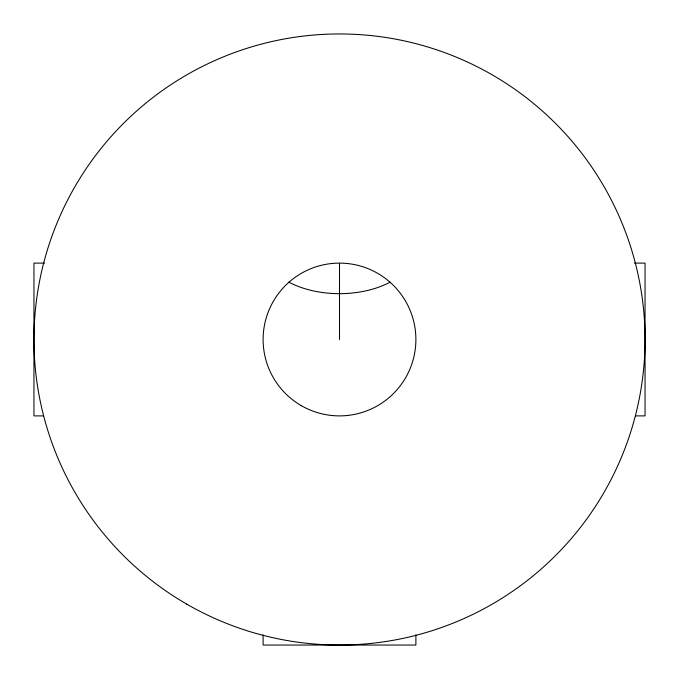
<?xml version="1.0" encoding="UTF-8"?>
<svg xmlns="http://www.w3.org/2000/svg" width="679" height="679" viewBox="0 0 679 679"><rect width="100%" height="100%" fill="white"/><g stroke="black" fill="none" stroke-linecap="round" stroke-linejoin="round"><path stroke-width="1.02" d="M44.559 263.113L33.95 263.113L33.95 415.887L43.498 415.887M634.441 263.113L645.05 263.113L645.05 415.887L635.502 415.887M415.887 634.84L415.887 645.05L263.113 645.05L263.113 634.84M339.5 263.554L339.5 339.5M390.23 282.099A76.388 45.833 0 0 1 288.77 282.099M301.306 405.652A76.388 76.388 0 0 0 415.887 339.5A76.388 76.388 0 0 0 301.306 273.348A76.388 76.388 0 0 0 301.306 405.652M186.725 604.115A305.55 305.55 0 0 0 645.05 339.5A305.55 305.55 0 0 0 186.725 74.885A305.55 305.55 0 0 0 186.725 604.115"/></g></svg>
